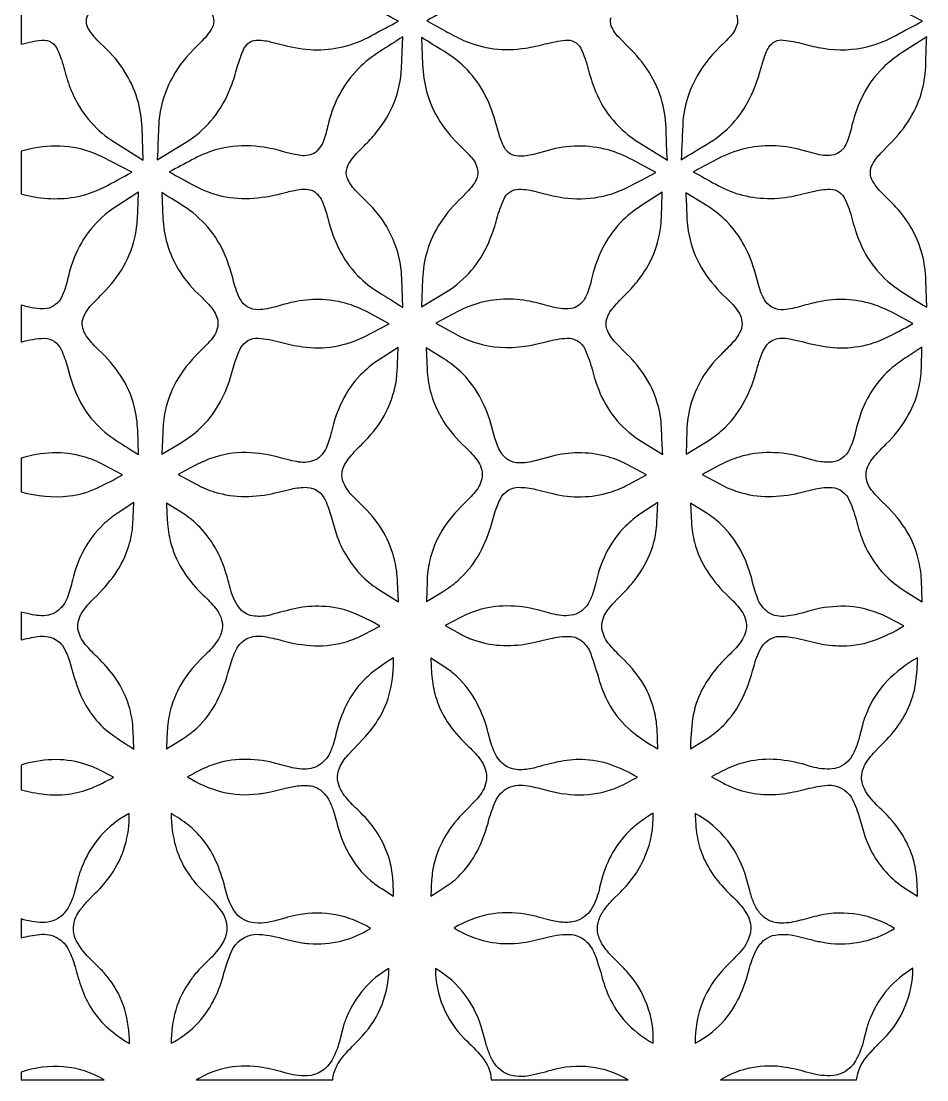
# Model space of a CAD drawing. Extents: x 0.7 to 38.5, y 8.6 to 28.3.
# Drawn here: x 0.7 to 9.15, y 8.6 to 18.47 of the extents above; entities that cross this region are included whole.
import ezdxf

# ---------------------------------------------------------------- set-up
doc = ezdxf.new("R2010")
doc.units = 0
doc.header["$LTSCALE"] = 100
doc.layers.add('LAYER_1', color=1, linetype='CONTINUOUS')

msp = doc.modelspace()

# ---------------------------------------------------------------- linework, layer by layer
at = {"layer": 'LAYER_1', "color": 7}
for points in [[(0.699984, 18.687886), (0.699984, 18.25949), (0.808589, 18.284784, -0.047697), (0.919118, 18.296604, -0.182177), (1.000059, 18.261217, -0.114461), (1.049019, 18.185853, -0.026576), (1.11086, 17.99342, 0.038165), (1.177143, 17.802467, 0.145231), (1.543156, 17.362225), (1.83869, 17.17685, -0.0049), (1.829189, 17.447189, 0.055014), (1.792889, 17.714419, 0.134029), (1.501106, 18.206384), (1.406765, 18.300503, -0.06458), (1.326193, 18.406171, -0.261313), (1.326391, 18.537059, -0.063978)], [(2.475165, 18.548904, -0.279789), (2.472007, 18.394918, -0.058801), (2.37468, 18.276369), (2.319872, 18.222184), (2.266692, 18.166703, 0.164653), (1.984977, 17.54306, 0.009598), (1.973095, 17.27091), (1.969183, 17.180206), (2.264126, 17.361238, 0.154721), (2.649288, 17.844517, 0.028585), (2.708809, 18.021724, -0.030504), (2.768923, 18.198487, -0.280501), (2.888756, 18.296604, -0.060929), (3.021198, 18.281748), (3.151124, 18.250013, 0.05517), (3.424967, 18.207371, 0.070965), (3.700143, 18.234023, 0.064773), (3.965991, 18.337963, -0.006177), (4.218957, 18.472701, -0.003574), (3.967694, 18.606402, 0.060987)], [(4.780019, 18.635373, 0.005671), (4.481325, 18.477241), (4.652265, 18.383739, 0.016708), (4.824833, 18.293643, 0.143373), (5.402477, 18.222178, 0.028037), (5.587704, 18.260452, -0.034756), (5.773228, 18.296209, -0.153289), (5.857476, 18.281403, -0.159814), (5.917738, 18.220993, -0.049852), (5.984095, 18.038604, 0.027044), (6.042308, 17.852809, 0.155516), (6.425299, 17.364594), (6.725572, 17.17606, -0.009833), (6.714812, 17.448374, 0.058218), (6.677994, 17.717578, 0.076064), (6.555718, 17.99643, 0.062265), (6.361928, 18.232048), (6.272892, 18.322491, -0.084606), (6.202809, 18.427295, -0.169268), (6.200761, 18.508014, -0.096206)], [(7.337542, 18.585525, -0.201215), (7.380209, 18.452169, -0.11916), (7.313087, 18.332337, -0.014218), (7.21576, 18.232641, 0.083039), (6.981006, 17.919758, 0.097775), (6.871068, 17.545429, 0.001618), (6.854485, 17.180206, -0.005343), (7.090548, 17.322989, 0.062492), (7.307954, 17.490942, 0.071546), (7.477635, 17.721871, 0.054019), (7.585129, 17.98804), (7.622268, 18.112956, -0.055855), (7.673177, 18.232246, -0.292842), (7.807224, 18.296802, -0.040068), (7.993734, 18.261168, 0.025811), (8.179357, 18.220203, 0.101687), (8.59729, 18.236589, 0.060912), (8.857092, 18.340628, -0.006747), (9.105049, 18.472503), (8.931839, 18.564623, 0.014312)]]:
    msp.add_lwpolyline(points, format="xyb", dxfattribs=at)
for points in [[(4.258243, 18.327401, -0.004372), (4.043576, 18.189653, 0.054924), (3.844455, 18.031472, 0.13627), (3.567281, 17.524503, -0.015352), (3.526366, 17.375847, -0.14284), (3.443697, 17.249105, -0.17866), (3.308195, 17.220455, -0.032941), (3.236955, 17.232753), (3.168102, 17.249697, 0.062814), (2.841375, 17.309564, 0.085518), (2.51228, 17.272005, 0.051128), (2.29206, 17.179787, -0.007451), (2.080132, 17.068468, 0.003182), (2.318786, 16.937234, 0.069813), (2.57269, 16.842424, 0.074341), (2.870347, 16.823102, 0.047794), (3.164746, 16.876183, -0.013911), (3.293586, 16.903007, -0.138247), (3.421981, 16.891186, -0.169259), (3.513361, 16.778708, -0.019886), (3.559582, 16.636912, 0.054257), (3.662683, 16.350706, 0.080132), (3.837151, 16.1027, 0.062118), (4.039603, 15.941385, -0.005046), (4.259823, 15.803612), (4.249779, 16.072741, 0.062632), (4.206125, 16.337429, 0.129941), (3.907629, 16.804323), (3.812918, 16.900564, -0.087835), (3.739824, 17.012796, -0.170148), (3.738738, 17.10499, -0.092075), (3.783848, 17.187116, -0.028201), (3.897265, 17.310107, 0.030697), (4.010089, 17.433691, 0.163812), (4.247385, 18.03621), (4.258243, 18.327401)], [(4.834901, 18.045094, 0.052904), (4.641012, 18.192713, -0.005271), (4.433353, 18.321676), (4.443446, 18.067821, 0.054154), (4.480338, 17.817076, 0.077299), (4.605329, 17.537656, 0.062745), (4.802722, 17.302803, -0.024174), (4.902097, 17.19864, -0.151865), (4.959274, 17.070047, -0.166968), (4.908291, 16.937284, -0.029465), (4.85972, 16.88171), (4.809039, 16.829987, 0.057759), (4.612658, 16.599428, 0.077019), (4.484682, 16.325782, 0.061465), (4.443791, 16.06899), (4.434143, 15.80835), (4.567498, 15.888575), (4.69967, 15.97043, 0.153783), (5.074961, 16.445812, 0.030131), (5.135494, 16.628744, -0.040666), (5.199729, 16.810048, -0.294861), (5.340883, 16.906585, -0.057857), (5.507874, 16.882648), (5.672347, 16.842424, 0.165839), (6.327182, 16.909941), (6.472827, 16.985281), (6.616992, 17.063137), (6.400252, 17.178824, 0.053357), (6.173591, 17.272005, 0.135635), (5.614701, 17.268255), (5.477422, 17.231115, -0.070569), (5.336737, 17.213965, -0.260153), (5.206046, 17.294906, -0.057296), (5.156149, 17.416565), (5.120762, 17.54385, 0.059505), (5.010998, 17.813572, 0.073117), (4.834901, 18.045094)], [(9.14394, 18.326612), (8.915182, 18.180251, 0.062189), (8.706857, 18.007387, 0.077147), (8.536535, 17.755679, 0.057613), (8.438764, 17.467252), (8.418322, 17.394685, -0.042835), (8.389532, 17.323063, -0.213791), (8.28004, 17.22581, -0.108036), (8.122722, 17.232226), (7.968514, 17.272993, 0.12466), (7.437658, 17.282469, 0.058773), (7.19629, 17.189263), (6.967211, 17.066888, -0.005693), (7.1764, 16.95209, 0.054917), (7.395213, 16.858613, 0.123383), (7.923306, 16.846373), (8.081684, 16.883635, -0.055367), (8.242135, 16.906388, -0.292114), (8.381907, 16.814194, -0.046088), (8.449301, 16.624598, 0.031356), (8.511216, 16.432782, 0.148251), (8.868937, 15.978919, 0.005283), (9.145322, 15.804599), (9.136981, 16.053567, 0.053288), (9.102877, 16.299723, 0.123542), (8.857092, 16.739372, 0.013327), (8.743675, 16.853825, -0.061319), (8.642104, 16.97805, -0.276503), (8.640327, 17.141907, -0.056388), (8.717444, 17.242936), (8.806553, 17.334192, 0.059677), (8.988103, 17.563518, 0.073973), (9.102877, 17.83208, 0.05619), (9.135846, 18.078013, -0.005696), (9.14394, 18.326612)], [(1.342579, 17.255028, 0.085266), (1.022096, 17.308059, 0.071097), (0.699984, 17.260555), (0.699984, 16.862758, 0.109773), (1.196095, 16.831764, 0.075304), (1.472529, 16.925192, 0.008453), (1.7309, 17.063927), (1.539479, 17.1654, 0.036258), (1.342579, 17.255028)], [(1.792889, 16.879144, 0.005144), (1.545327, 16.717656, 0.153563), (1.181486, 16.232206, 0.0296), (1.133144, 16.066177, -0.050921), (1.077842, 15.902518, -0.248769), (0.93807, 15.792556, -0.073232), (0.817769, 15.797294, -0.026108), (0.699984, 15.825722), (0.699984, 15.480833, -0.066466), (0.917144, 15.516763, -0.285114), (1.072314, 15.410947, -0.043752), (1.131367, 15.248867), (1.155017, 15.165643), (1.181091, 15.083234, 0.146709), (1.508015, 14.617525, 0.020355), (1.722837, 14.477078), (1.794863, 14.430965), (1.786819, 14.658119, 0.051109), (1.754788, 14.88246, 0.083495), (1.627502, 15.168, 0.061992), (1.42352, 15.406012, -0.036743), (1.317137, 15.523402, -0.178334), (1.268942, 15.669367, -0.138186), (1.357558, 15.830066), (1.423382, 15.897515, 0.017242), (1.488076, 15.964112, 0.069194), (1.673748, 16.220953, 0.084394), (1.773542, 16.521028, 0.024942), (1.787732, 16.69979), (1.792889, 16.879144)], [(2.271825, 16.70897, 0.011211), (2.076964, 16.83326), (2.01222, 16.874998), (2.022141, 16.635629, 0.056256), (2.060785, 16.399813, 0.077382), (2.184591, 16.130338, 0.060806), (2.377246, 15.904097, -0.024621), (2.470946, 15.806203, -0.118634), (2.532811, 15.687727, -0.202843), (2.493106, 15.531767, -0.038521), (2.439837, 15.466465), (2.382182, 15.407197, 0.067285), (2.167761, 15.148209, 0.088315), (2.042623, 14.837251, 0.039897), (2.019994, 14.636428), (2.012615, 14.434124), (2.195548, 14.545369, 0.051155), (2.366783, 14.673197, 0.073072), (2.540831, 14.894404, 0.057927), (2.652249, 15.153515), (2.692991, 15.290449, -0.047609), (2.746023, 15.422793, -0.290557), (2.910669, 15.517356, -0.049472), (3.117612, 15.480439, 0.033777), (3.323667, 15.437007, 0.1535), (3.898745, 15.529398), (4.131304, 15.651797), (3.931591, 15.759242, 0.052587), (3.721662, 15.843293, 0.121758), (3.236409, 15.852966, 0.016007), (3.074871, 15.810694, -0.059065), (2.910669, 15.782488, -0.280158), (2.744246, 15.876656, -0.058839), (2.681196, 16.044141, 0.022861), (2.630138, 16.216215, 0.153981), (2.271825, 16.70897)], [(6.678191, 16.878749), (6.475172, 16.747491, 0.058011), (6.288883, 16.594467, 0.07817), (6.115131, 16.343475, 0.060152), (6.015854, 16.054135, -0.057265), (5.96302, 15.900889, -0.208517), (5.846075, 15.797097, -0.113611), (5.658479, 15.806301, 0.009577), (5.47414, 15.854151, 0.119155), (4.984544, 15.848623, 0.05564), (4.770641, 15.765411), (4.567992, 15.65614), (4.752158, 15.555334, 0.049782), (4.944468, 15.472147, 0.112622), (5.396752, 15.442337, 0.025214), (5.495991, 15.46016), (5.59412, 15.483943, -0.051593), (5.792377, 15.516961, -0.293931), (5.955444, 15.416673, -0.047846), (6.023899, 15.226707, 0.029682), (6.085543, 15.034077, 0.15442), (6.455701, 14.573106), (6.68214, 14.431755, -0.006955), (6.672664, 14.656466, 0.054949), (6.641866, 14.878512, 0.076311), (6.528203, 15.145396, 0.063248), (6.345542, 15.371266), (6.241404, 15.476416, -0.096804), (6.162733, 15.600074, -0.157891), (6.161499, 15.698487, -0.098855), (6.208534, 15.786239, -0.027724), (6.32622, 15.914906, 0.029251), (6.443461, 16.043869, 0.152672), (6.668518, 16.595849), (6.674465, 16.737299), (6.678191, 16.878749)], [(7.280513, 16.603549, 0.057278), (7.097186, 16.750107), (6.896535, 16.873419, -0.009287), (6.907541, 16.65315, 0.051951), (6.937203, 16.434954, 0.085244), (7.066265, 16.137396, 0.064216), (7.277354, 15.889883), (7.334942, 15.831179, -0.044449), (7.386551, 15.764942, -0.216833), (7.416534, 15.608168, -0.104062), (7.334606, 15.475256, -0.010411), (7.223657, 15.362778, 0.134581), (6.938783, 14.879499, 0.053411), (6.907295, 14.658711), (6.900089, 14.435111), (7.090819, 14.551291, 0.057993), (7.266891, 14.687608, 0.080766), (7.449182, 14.935121, 0.055204), (7.55907, 15.223203, -0.010777), (7.602699, 15.360384, -0.12203), (7.678902, 15.479649, -0.188388), (7.810284, 15.51706, -0.036211), (7.881009, 15.508022), (7.949365, 15.493468, 0.030267), (8.209586, 15.437352, 0.071504), (8.474694, 15.434835, 0.08077), (8.755891, 15.51627, 0.02336), (9.015618, 15.654561), (8.830564, 15.752234, 0.046176), (8.63855, 15.834211, 0.126562), (8.141255, 15.856717, 0.022126), (7.975498, 15.814667, -0.052198), (7.807816, 15.782685, -0.265374), (7.641788, 15.858889, -0.071706), (7.58466, 15.984076), (7.547225, 16.117111, 0.056788), (7.444888, 16.377653, 0.071273), (7.280513, 16.603549)], [(4.215798, 15.430492), (4.030818, 15.312239, 0.054057), (3.862421, 15.172072, 0.07799), (3.691802, 14.927101, 0.060025), (3.593735, 14.644374, -0.042492), (3.545861, 14.49673, -0.166477), (3.445869, 14.382993, -0.155865), (3.286479, 14.36214, -0.027957), (3.20509, 14.378634), (3.126052, 14.399181, 0.071446), (2.796315, 14.450016, 0.089525), (2.468058, 14.394838, 0.034598), (2.314541, 14.325569), (2.165022, 14.246972), (2.331396, 14.156579, 0.049445), (2.505173, 14.082325, 0.075818), (2.786666, 14.040448, 0.059201), (3.069788, 14.074824), (3.217086, 14.109939, -0.062915), (3.366902, 14.125955, -0.280188), (3.534509, 14.008096, -0.043203), (3.59139, 13.853025), (3.638351, 13.694399, 0.121342), (3.887493, 13.28989, 0.051474), (4.045945, 13.165566), (4.217575, 13.059306), (4.208864, 13.249123, 0.048692), (4.185199, 13.437164, 0.145211), (3.900127, 13.934262), (3.791227, 14.043656, -0.084928), (3.705276, 14.170374, -0.250339), (3.727189, 14.355947, -0.052575), (3.840655, 14.490511, 0.024782), (3.961524, 14.61871, 0.14246), (4.198623, 15.126468, 0.028235), (4.209136, 15.278406), (4.211283, 15.354532), (4.215798, 15.430492)], [(4.795615, 15.20583, 0.049206), (4.641629, 15.323936), (4.47639, 15.426346), (4.485792, 15.225153, 0.048886), (4.514886, 15.02618, 0.083053), (4.639531, 14.739702, 0.064724), (4.842205, 14.501049, -0.044499), (4.952685, 14.378526, -0.18281), (4.998758, 14.225058, -0.138777), (4.934153, 14.084522, -0.026608), (4.826017, 13.9696, 0.065615), (4.627193, 13.726455, 0.08435), (4.508767, 13.436374, 0.045377), (4.484583, 13.249691), (4.478167, 13.061083), (4.628204, 13.152907, 0.043293), (4.770543, 13.255539, 0.080787), (4.960187, 13.484569, 0.062219), (5.078317, 13.758165), (5.118195, 13.891842, -0.045672), (5.169919, 14.020928, -0.279091), (5.337921, 14.12635, -0.061012), (5.498916, 14.106262), (5.656949, 14.067519, 0.135328), (6.190964, 14.080154, 0.045202), (6.364025, 14.15347), (6.530128, 14.242036), (6.344284, 14.341535, 0.053834), (6.147927, 14.416751, 0.127399), (5.644709, 14.413987), (5.493709, 14.373344, -0.068532), (5.339303, 14.352985, -0.260509), (5.171893, 14.452879, -0.058877), (5.11748, 14.584556), (5.078909, 14.722157, 0.060443), (4.969984, 14.983538, 0.075553), (4.795615, 15.20583)], [(9.099916, 15.431676), (8.959428, 15.340445, 0.033192), (8.823531, 15.24255, 0.136782), (8.522469, 14.795201, 0.023517), (8.477704, 14.635564, -0.054858), (8.423168, 14.479333, -0.252039), (8.261877, 14.360685, -0.078398), (8.120847, 14.371518), (7.982926, 14.407078, 0.065341), (7.688156, 14.450263, 0.07986), (7.393831, 14.407867, 0.046697), (7.219239, 14.335193), (7.051311, 14.246972), (7.215464, 14.157468, 0.047877), (7.386724, 14.08351, 0.076776), (7.669821, 14.040423, 0.059332), (7.954695, 14.074626), (8.107867, 14.110926, -0.070884), (8.263851, 14.125165, -0.263571), (8.419417, 14.010465, -0.04501), (8.485379, 13.82546, 0.027538), (8.544974, 13.637938, 0.122181), (8.810896, 13.255737, 0.041032), (8.953062, 13.152216), (9.10189, 13.058319), (9.094734, 13.26008, 0.05002), (9.06596, 13.459472, 0.086486), (8.939144, 13.747603, 0.062319), (8.733114, 13.98717), (8.67238, 14.049486, -0.04299), (8.617846, 14.119391, -0.206738), (8.582681, 14.285074, -0.109037), (8.659205, 14.418627, -0.013071), (8.766675, 14.531451, 0.062417), (8.953777, 14.765465, 0.078978), (9.068329, 15.041381, 0.048032), (9.094117, 15.235566), (9.099916, 15.431676)], [(1.283946, 14.410829, 0.079771), (0.991373, 14.44703, 0.065361), (0.699984, 14.398391), (0.699984, 14.084497, 0.099866), (1.148912, 14.045408, 0.077373), (1.406493, 14.119391, 0.022525), (1.645418, 14.243418), (1.46868, 14.336229, 0.050219), (1.283946, 14.410829)], [(1.750839, 13.983616), (1.603146, 13.888066, 0.044532), (1.465373, 13.778894, 0.080483), (1.283798, 13.540784, 0.066686), (1.178328, 13.259883, -0.033093), (1.130824, 13.099382, -0.145605), (1.032831, 12.967309, -0.170923), (0.869221, 12.929331, -0.036875), (0.783085, 12.942351), (0.699984, 12.963164), (0.699984, 12.703164, -0.024941), (0.853575, 12.734455, -0.141093), (1.005982, 12.715404, -0.152459), (1.098645, 12.627084, -0.055116), (1.149702, 12.506931, 0.019611), (1.231556, 12.246093, 0.075078), (1.360347, 12.006279, 0.078399), (1.539084, 11.825987, 0.02553), (1.752024, 11.685673), (1.748535, 11.787476), (1.742326, 11.889334, 0.056385), (1.704643, 12.088997, 0.076275), (1.586588, 12.336485, 0.056645), (1.40753, 12.545033, -0.027926), (1.297617, 12.661855, -0.128911), (1.229459, 12.80444, -0.177754), (1.271435, 12.963929, -0.051432), (1.381076, 13.093065, 0.05255), (1.575335, 13.316517, 0.079564), (1.704446, 13.581871, 0.059985), (1.741339, 13.780893), (1.750839, 13.983616)], [(2.320785, 13.797057, 0.04405), (2.192118, 13.893841), (2.055455, 13.979668), (2.059363, 13.881968), (2.0654, 13.784249, 0.051513), (2.099479, 13.591939, 0.07505), (2.21603, 13.336629, 0.061031), (2.396988, 13.121295, -0.03631), (2.512601, 12.998896, -0.143772), (2.577428, 12.846885, -0.160055), (2.528592, 12.692035, -0.050164), (2.419494, 12.566946, 0.054897), (2.230343, 12.350231, 0.07752), (2.104415, 12.092354, 0.056806), (2.065795, 11.891802), (2.059413, 11.789499), (2.056047, 11.687252), (2.201668, 11.777546, 0.048772), (2.337368, 11.881314, 0.086059), (2.526963, 12.134132, 0.056364), (2.638825, 12.430925, -0.031205), (2.694447, 12.591549, -0.170937), (2.804261, 12.715009, -0.149188), (2.96718, 12.73406, -0.019314), (3.130987, 12.698624, 0.06175), (3.43664, 12.649171, 0.085384), (3.742588, 12.68974, 0.044479), (3.896549, 12.753901), (4.04444, 12.831683, 0.043348), (3.785304, 12.959363, 0.086456), (3.503515, 13.016269, 0.066134), (3.262517, 12.996009, 0.01469), (3.027146, 12.937104, -0.096181), (2.874887, 12.924766, -0.186792), (2.741877, 12.992381, -0.105128), (2.655877, 13.163987, 0.009856), (2.602895, 13.350695, 0.134174), (2.320785, 13.797057)], [(6.599816, 13.61405, 0.053262), (6.628935, 13.797205), (6.636141, 13.983024), (6.479712, 13.881724, 0.049996), (6.335869, 13.763693, 0.083618), (6.155947, 13.513959, 0.062874), (6.054943, 13.222176, -0.065022), (5.996705, 13.057727, -0.18593), (5.871542, 12.943027, -0.128383), (5.693298, 12.937327, -0.014804), (5.517572, 12.982116, 0.064959), (5.231242, 13.019625, 0.078072), (4.946244, 12.975404, 0.041281), (4.796774, 12.9126), (4.653079, 12.836619), (4.792333, 12.759996, 0.04275), (4.937953, 12.696847, 0.073189), (5.197631, 12.65149, 0.057743), (5.460715, 12.674539), (5.635356, 12.715231, -0.063826), (5.812514, 12.736528, -0.175603), (5.93632, 12.685397, -0.126387), (6.011709, 12.572671, -0.015025), (6.091367, 12.32237, 0.066453), (6.195899, 12.082285, 0.089725), (6.389542, 11.855107, 0.045864), (6.638115, 11.686857), (6.629774, 11.872776, 0.051189), (6.600409, 12.056029, 0.080105), (6.48334, 12.320322, 0.062979), (6.296385, 12.541677, -0.027047), (6.184819, 12.660004, -0.130361), (6.115748, 12.804242, -0.181844), (6.159229, 12.966396, -0.037977), (6.212803, 13.035193), (6.271708, 13.097605, 0.05654), (6.472408, 13.3331, 0.084329), (6.599816, 13.61405)], [(7.224052, 13.782053, 0.047365), (7.087957, 13.887474), (6.941941, 13.979273), (6.950406, 13.795699, 0.050465), (6.979451, 13.614643, 0.082388), (7.101652, 13.337493, 0.063371), (7.298478, 13.106094, -0.040734), (7.406095, 12.988853, -0.147872), (7.462927, 12.843331, -0.158617), (7.415646, 12.693516, -0.047968), (7.310915, 12.571684, 0.035277), (7.162778, 12.41296, 0.054849), (7.045586, 12.230546, 0.082353), (6.961634, 11.966401, 0.036595), (6.941941, 11.688634), (7.022648, 11.73689), (7.102393, 11.786997, 0.056717), (7.247742, 11.905794, 0.084826), (7.425739, 12.15913, 0.049568), (7.531036, 12.451851, -0.066224), (7.600478, 12.6278, -0.227831), (7.747209, 12.734159, -0.061115), (7.89149, 12.726867, -0.014144), (8.103945, 12.677756, 0.062745), (8.319523, 12.649467, 0.097975), (8.638106, 12.693935, 0.056635), (8.929742, 12.83346), (8.775904, 12.9145, 0.047184), (8.614663, 12.978957, 0.086303), (8.308098, 13.015775, 0.064737), (8.003457, 12.960202, -0.042519), (7.832099, 12.923458, -0.175085), (7.665478, 12.959413, -0.144122), (7.566053, 13.095211, -0.02622), (7.515638, 13.25929, 0.062298), (7.407231, 13.541993, 0.081489), (7.224052, 13.782053)], [(4.17059, 12.534569), (4.098757, 12.488543), (4.02798, 12.440722, 0.048598), (3.897956, 12.330439, 0.078496), (3.73131, 12.095586, 0.061926), (3.635587, 11.823273, -0.052273), (3.580434, 11.654925, -0.162919), (3.463834, 11.526554, -0.14987), (3.293981, 11.500223, -0.031873), (3.207009, 11.515866), (3.122498, 11.538004, 0.060344), (2.840586, 11.588148, 0.078673), (2.556304, 11.559523, 0.048682), (2.399678, 11.502666, 0.016909), (2.251491, 11.425673, 0.07788), (2.568593, 11.287999, 0.099538), (2.912643, 11.268331, 0.039348), (3.039608, 11.289082), (3.165536, 11.320474, -0.035137), (3.29176, 11.343316, -0.072738), (3.419612, 11.338415, -0.121694), (3.510323, 11.287623, -0.08425), (3.570958, 11.205849, -0.041806), (3.611197, 11.107936), (3.64072, 11.008727, 0.067691), (3.755741, 10.708602, 0.092299), (3.957971, 10.4603, 0.03387), (4.062232, 10.383455), (4.171972, 10.314606, 0.018786), (4.164569, 10.485965, 0.049313), (4.134067, 10.654362, 0.132163), (3.864, 11.093222, -0.016552), (3.743229, 11.216682, -0.109606), (3.657698, 11.364277, -0.165858), (3.667989, 11.507898, -0.091183), (3.747721, 11.630791), (3.893637, 11.783789, 0.05107), (4.023119, 11.95041, 0.088904), (4.141717, 12.230719, 0.0647), (4.17059, 12.534569)], [(4.769161, 12.354327, 0.047688), (4.64992, 12.449779), (4.521204, 12.5322, 0.022791), (4.531864, 12.340829, 0.054069), (4.571545, 12.15375, 0.07656), (4.692982, 11.911198, 0.054348), (4.8732, 11.707586, -0.047305), (4.985925, 11.581782, -0.155549), (5.040018, 11.425476, -0.157964), (4.982249, 11.261249, -0.033936), (4.925223, 11.191915), (4.863329, 11.12856, 0.060159), (4.67825, 10.911079, 0.078272), (4.559503, 10.651993, 0.048505), (4.529175, 10.484657, 0.017913), (4.521204, 10.314211), (4.598317, 10.361844), (4.673931, 10.411883, 0.058237), (4.810224, 10.530581, 0.075945), (4.967023, 10.763139, 0.048026), (5.062524, 11.027679, -0.035192), (5.122687, 11.197458, -0.176729), (5.242371, 11.325188, -0.147761), (5.42708, 11.342487, -0.015219), (5.611937, 11.300116, 0.078764), (5.947498, 11.2593, 0.097337), (6.275656, 11.335454, 0.016592), (6.446028, 11.423107, 0.044785), (6.198787, 11.538226, 0.084003), (5.931557, 11.586569, 0.062977), (5.702922, 11.564705, 0.013342), (5.47947, 11.508194, -0.072698), (5.335133, 11.492499, -0.15692), (5.200716, 11.540176, -0.131003), (5.104993, 11.675876, -0.025945), (5.077592, 11.756136), (5.055022, 11.836895, 0.060893), (4.949181, 12.116636, 0.083372), (4.769161, 12.354327)], [(9.057471, 12.535557, 0.071724), (8.776027, 12.320124, 0.101186), (8.584458, 12.02385, 0.042985), (8.544009, 11.9091), (8.51361, 11.789909, -0.03891), (8.475104, 11.674716, -0.079824), (8.410335, 11.57196, -0.202987), (8.238853, 11.498841, -0.080517), (8.048271, 11.527146, 0.048089), (7.780795, 11.583978, 0.074818), (7.508136, 11.574329, 0.059567), (7.316616, 11.515967, 0.026509), (7.137385, 11.425476), (7.248877, 11.365807, 0.034853), (7.364218, 11.314132, 0.124679), (7.828742, 11.27228, 0.027152), (8.025124, 11.313367, -0.043233), (8.222394, 11.348088, -0.279212), (8.441527, 11.233783, -0.061215), (8.509908, 11.067089), (8.560965, 10.893435, 0.134638), (8.831033, 10.471948, 0.039686), (8.941537, 10.387971), (9.058853, 10.313026, 0.017726), (9.050956, 10.484286, 0.048669), (9.020554, 10.652585, 0.078101), (8.905237, 10.905354, 0.060333), (8.725217, 11.117702, -0.039781), (8.599412, 11.254093, -0.15672), (8.535498, 11.424094, -0.145211), (8.594255, 11.581214, -0.031889), (8.648406, 11.647827), (8.707054, 11.709165, 0.043993), (8.867925, 11.890247, 0.062806), (8.986598, 12.100645, 0.066677), (9.043948, 12.314251, 0.034253), (9.057471, 12.535557)], [(1.276444, 11.550442, 0.082192), (0.987474, 11.586001, 0.066418), (0.699984, 11.535833), (0.699984, 11.305841, 0.036239), (0.915342, 11.26421, 0.060827), (1.134106, 11.264778, 0.070551), (1.354844, 11.321387, 0.033855), (1.559739, 11.422712), (1.421423, 11.494276, 0.044161), (1.276444, 11.550442)], [(1.70642, 11.085917, 0.182407), (1.260453, 10.571249, 0.031865), (1.224782, 10.45753), (1.19422, 10.340665, -0.047394), (1.15196, 10.229722, -0.086598), (1.081198, 10.133771, -0.19087), (0.89792, 10.068426, -0.068991), (0.699984, 10.100802), (0.699984, 9.94504), (0.700182, 9.92589, -0.031662), (0.870751, 9.956539, -0.155779), (1.037174, 9.924706, -0.150157), (1.145359, 9.807168, -0.045801), (1.20261, 9.654835, 0.0213), (1.265093, 9.451618, 0.057227), (1.358373, 9.260987, 0.072845), (1.513592, 9.07914, 0.052442), (1.709382, 8.940972, 0.073979), (1.665111, 9.256619, 0.093728), (1.520453, 9.539543, 0.0393), (1.444095, 9.63084), (1.359261, 9.715122, -0.083644), (1.212283, 9.901213, -0.156874), (1.190296, 10.047006, -0.126747), (1.249003, 10.183323, -0.028013), (1.318849, 10.266316), (1.394377, 10.344293, 0.049537), (1.534864, 10.50926, 0.164344), (1.70642, 11.085917)], [(2.391855, 10.843686, 0.059291), (2.256747, 10.977979, 0.03727), (2.098097, 11.084141, 0.068027), (2.141085, 10.77496, 0.092675), (2.278537, 10.495835, 0.039788), (2.348704, 10.408469), (2.427662, 10.328746, -0.05876), (2.574269, 10.160028, -0.271709), (2.587101, 9.891934, -0.075506), (2.437853, 9.707102), (2.353846, 9.621978, 0.041152), (2.279129, 9.52908, 0.090848), (2.141307, 9.250499, 0.070278), (2.098097, 8.941565, 0.156071), (2.49313, 9.336795, 0.053857), (2.582437, 9.565084, -0.031442), (2.661528, 9.797371, -0.286507), (2.888953, 9.957872, -0.067463), (3.136935, 9.919449), (3.259435, 9.889605, 0.039213), (3.38388, 9.871995, 0.163824), (3.957181, 10.012754, 0.188865), (3.284973, 10.139694, 0.028406), (3.170045, 10.112993), (3.054932, 10.081406, -0.045889), (2.939005, 10.062627, -0.082625), (2.821634, 10.074348, -0.187099), (2.678308, 10.18964, -0.074785), (2.60783, 10.36475, 0.041046), (2.526568, 10.616803, 0.071376), (2.391855, 10.843686)], [(6.592314, 11.087694, 0.018459), (6.46113, 10.998289, 0.047736), (6.342976, 10.892448, 0.079372), (6.184622, 10.660186, 0.057494), (6.094229, 10.392981, -0.071131), (6.028045, 10.211406, -0.181109), (5.887533, 10.085799, -0.090411), (5.765168, 10.068654, -0.049925), (5.64345, 10.08649), (5.522214, 10.118835, 0.031862), (5.401293, 10.145221, 0.181174), (4.738166, 10.0169, 0.183479), (5.380761, 9.881669, 0.02785), (5.494098, 9.90286), (5.606508, 9.930529, -0.081669), (5.834625, 9.955108, -0.161175), (5.969264, 9.89038, -0.119535), (6.051192, 9.763613, -0.022991), (6.11903, 9.549414, 0.053), (6.199453, 9.339954, 0.085202), (6.366222, 9.110875, 0.066641), (6.594289, 8.94117, 0.19535), (6.348701, 9.610022, 0.01308), (6.225344, 9.735137, -0.061046), (6.115085, 9.870373, -0.091566), (6.075475, 9.979785, -0.112934), (6.086888, 10.091083, -0.07576), (6.1385, 10.188332, -0.034785), (6.212396, 10.275033), (6.29066, 10.354682, 0.101731), (6.520035, 10.689206, 0.111495), (6.592314, 11.087694)], [(7.463717, 10.474514, 0.208294), (6.985768, 11.083746, 0.036341), (7.001882, 10.88391, 0.05906), (7.055457, 10.690884, 0.066989), (7.174944, 10.482164, 0.044753), (7.337962, 10.304538, -0.063475), (7.458929, 10.161829, -0.174173), (7.502016, 9.984326, -0.14061), (7.411919, 9.801171, -0.017327), (7.267483, 9.651479, 0.205537), (6.985571, 8.942157, 0.078309), (7.237476, 9.13385, 0.080421), (7.39699, 9.373021, 0.045618), (7.49254, 9.645359, -0.063352), (7.562919, 9.824787, -0.191381), (7.706146, 9.945434, -0.121924), (7.935101, 9.940845), (8.048505, 9.912231, 0.022883), (8.161391, 9.886801, 0.191786), (8.84426, 10.012359, 0.196784), (8.141057, 10.133771, 0.011978), (7.967185, 10.088207, -0.066757), (7.790814, 10.061757, -0.098738), (7.674559, 10.087378, -0.108799), (7.586369, 10.15864, -0.071262), (7.530345, 10.255627, -0.030886), (7.493718, 10.365274), (7.463717, 10.474514)], [(4.128935, 9.639832, 0.162395), (3.739232, 9.196036, 0.037139), (3.701577, 9.092648), (3.67327, 8.98591, -0.071656), (3.596499, 8.780077, -0.251005), (3.366309, 8.638134, -0.078458), (3.157614, 8.666414, 0.027864), (2.951732, 8.715719, 0.181451), (2.333024, 8.600822), (3.605975, 8.600822, -0.095425), (3.639496, 8.722832, -0.060299), (3.708311, 8.826668, -0.015015), (3.839615, 8.965428), (3.882162, 9.011056, 0.188633), (4.128935, 9.639832)], [(5.002509, 9.053895, 0.094938), (4.841539, 9.390345, 0.106027), (4.563451, 9.63766, 0.197195), (4.833124, 8.984602, -0.02846), (4.996413, 8.814329, -0.163545), (5.08345, 8.600822), (6.359361, 8.600822, 0.108354), (6.008352, 8.719642, 0.099347), (5.638391, 8.688475, -0.029844), (5.423009, 8.636455, -0.161948), (5.20881, 8.666167, -0.100262), (5.124078, 8.740158, -0.06594), (5.069162, 8.837155, -0.029746), (5.032494, 8.94559), (5.002509, 9.053895)], [(9.016013, 9.640621, 0.165332), (8.621967, 9.18814, 0.034785), (8.585642, 9.085581), (8.557757, 8.980061, -0.07304), (8.480814, 8.777313, -0.257087), (8.241938, 8.637541, -0.072429), (8.034032, 8.668955, 0.032134), (7.828348, 8.717101, 0.179724), (7.219906, 8.600822), (8.49029, 8.600822, -0.143386), (8.583347, 8.813046, -0.027492), (8.661719, 8.901594), (8.744366, 8.984997, 0.195076), (9.016013, 9.640621)], [(1.473072, 8.600822, 0.117137), (1.09519, 8.722011, 0.10168), (0.699984, 8.673669), (0.699984, 8.600822), (1.473072, 8.600822)]]:
    msp.add_lwpolyline(points, format="xyb", close=True, dxfattribs=at)

doc.saveas('drawing.dxf')
